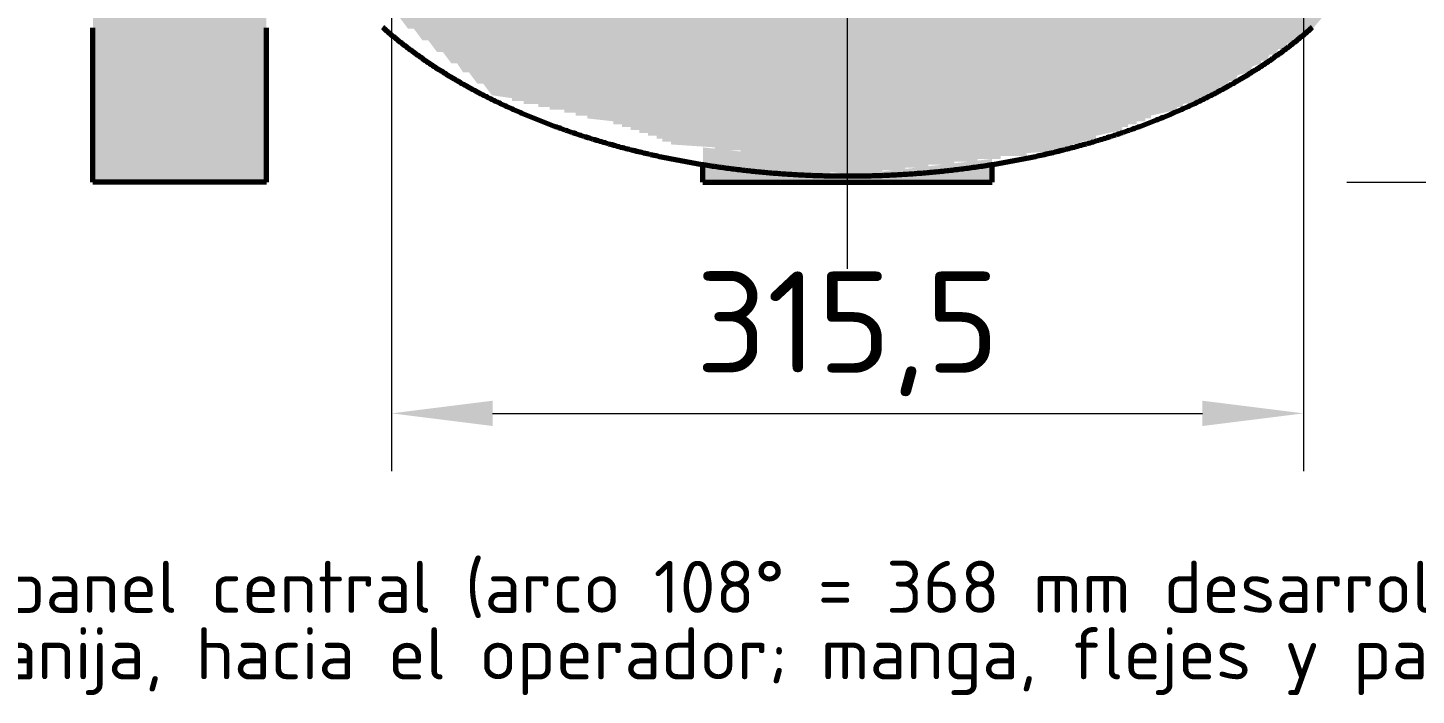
# Model space of a CAD drawing. Header units: millimetres. Extents: x 0 to 2382, y 0 to 420.
# Drawn here: x 2149.65 to 2197.67, y 211.25 to 234.34 of the extents above; entities that cross this region are included whole.
import ezdxf
from ezdxf.enums import TextEntityAlignment as Align

# ---------------------------------------------------------------- set-up
doc = ezdxf.new("R2010")
doc.units = ezdxf.units.MM
doc.linetypes.add('IRAM-F-TRAZO-PUNTO', pattern=[20, 15, -2, 1, -2])
for name, color, linetype, lineweight in [('01-VISIBLE', 7, 'CONTINUOUS', 70), ('03-EJE', 1, 'IRAM-F-TRAZO-PUNTO', 18), ('04-COTA', 3, 'CONTINUOUS', 18), ('06-TEXTO', 7, 'CONTINUOUS', 25), ('13-GRAFICA', 30, 'CONTINUOUS', 18)]:
    doc.layers.add(name, color=color, linetype=linetype, lineweight=lineweight)
doc.styles.add('ISO3098', font='isocpeur.ttf')
doc.dimstyles.new('FLAMA-IRAM', dxfattribs={"dimtxt": 3.5, "dimasz": 3.5, "dimexe": 2, "dimexo": 1.5, "dimgap": 1, "dimtad": 1, "dimdec": 1, "dimtxsty": 'ISO3098', "dimblk": 'IRAM_FLECHA', "dimblk1": 'IRAM_FLECHA', "dimblk2": 'IRAM_FLECHA', "dimcen": 2.5, "dimclrd": 256, "dimclre": 256, "dimclrt": 256, "dimazin": 3, "dimtfac": 1, "dimtmove": 0, "dimatfit": 3, "dimlwd": 18, "dimlwe": 18})

# ---------------------------------------------------------------- blocks, each defined once
blk = doc.blocks.new('IRAM_FLECHA')
blk.add_solid([(0, 0), (-1, 0.125), (-1, -0.125)])

msp = doc.modelspace()

# ---------------------------------------------------------------- hatches: boundary and pattern name
at = {"layer": '13-GRAFICA', "true_color": 0x202020}
h = msp.add_hatch(color=7, dxfattribs=at)
h.dxf.hatch_style = 1
h.paths.add_polyline_path([(2151.9, 229), (2151.9, 264), (2157.9, 264), (2157.9, 229)])
at = {"layer": '13-GRAFICA', "true_color": 0xb21820}
h = msp.add_hatch(color=7, dxfattribs=at)
h.dxf.hatch_style = 1
h.paths.add_polyline_path([(2176.9, 229.4), (2176.9, 229.5), (2176.5, 229.5), (2176.5, 229.6), (2176.1, 229.6), (2176.1, 229.7), (2175.6, 229.7), (2175.6, 229.8), (2175.2, 229.8), (2175.2, 229.9), (2174.8, 229.9), (2174.8, 230), (2174.3, 230), (2174.3, 230.1), (2173.4, 230.1), (2173.4, 230.2), (2171.9, 230.3), (2171.9, 230.4), (2171.6, 230.4), (2171.6, 230.5), (2171.4, 230.5), (2171.4, 230.6), (2171.1, 230.6), (2171.1, 230.7), (2170.8, 230.7), (2170.8, 230.8), (2170.5, 230.8), (2170.5, 230.9), (2170.2, 230.9), (2170.2, 231), (2169.9, 231), (2169.9, 231.1), (2169, 231.2), (2169, 231.3), (2168.6, 231.3), (2168.6, 231.4), (2168.2, 231.4), (2168.2, 231.5), (2167.7, 231.5), (2167.7, 231.6), (2167.3, 231.6), (2167.3, 231.7), (2166.8, 231.7), (2166.8, 231.8), (2166.4, 231.8), (2166.4, 231.9), (2165.7, 232), (2165.4, 232.4), (2165.2, 232.4), (2164.9, 232.8), (2164.7, 232.8), (2164.5, 233.1), (2164.3, 233.1), (2164, 233.5), (2163.8, 233.5), (2163.5, 233.9), (2163.3, 233.9), (2163, 234.3), (2162.8, 234.3), (2162.5, 234.7), (2162.3, 234.7), (2162.1, 235), (2161.9, 235), (2161.6, 235.4), (2161.4, 235.4), (2161.4, 235.5), (2161, 235.8), (2161, 236), (2160.9, 236), (2160.9, 236.2), (2160.8, 236.2), (2160.8, 236.4), (2160.7, 236.4), (2160.5, 237), (2160.3, 237.1), (2160.3, 237.3), (2160.2, 237.3), (2160.2, 237.5), (2160.1, 237.5), (2160.1, 237.7), (2160, 237.7), (2160, 237.9), (2159.9, 237.9), (2159.9, 238.1), (2159.8, 238.1), (2159.8, 238.3), (2159.7, 238.3), (2159.7, 238.5), (2159.6, 238.5), (2159.6, 238.7), (2159.5, 238.7), (2159.5, 238.9), (2159.4, 238.9), (2159.4, 239.1), (2159.3, 239.1), (2159.3, 239.3), (2159.2, 239.3), (2159.2, 239.5), (2159.1, 239.5), (2159.1, 239.8), (2159, 239.8), (2159, 240), (2158.9, 240), (2158.9, 240.2), (2158.8, 240.2), (2158.8, 240.5), (2158.7, 240.5), (2158.7, 240.7), (2158.6, 240.7), (2158.6, 240.9), (2158.5, 240.9), (2158.5, 241.2), (2197.5, 241.2), (2197.5, 240.3), (2197.4, 240.3), (2197.4, 239.7), (2197.3, 239.7), (2197.3, 239.2), (2197.2, 239.2), (2197.1, 238.6), (2197, 238.6), (2197, 238.4), (2196.9, 238.4), (2196.9, 238.1), (2196.8, 238.1), (2196.7, 237.6), (2196.5, 237.5), (2196.4, 237.1), (2196.2, 237), (2196.2, 236.8), (2196, 236.7), (2196, 236.5), (2195.8, 236.4), (2195.8, 236.2), (2195.6, 236.1), (2195.6, 235.9), (2194.7, 235.1), (2194.7, 234.9), (2194.6, 234.9), (2194, 234.2), (2193.8, 234.2), (2193.7, 234), (2193.5, 234), (2193.4, 233.8), (2193.2, 233.8), (2193.1, 233.6), (2192.9, 233.6), (2192.8, 233.4), (2192.6, 233.4), (2192.5, 233.2), (2192.3, 233.2), (2192.3, 233.1), (2192, 233), (2191.9, 232.8), (2191.5, 232.7), (2191.4, 232.5), (2191.2, 232.5), (2191.1, 232.3), (2190.9, 232.3), (2190.9, 232.2), (2190.6, 232.1), (2190.5, 231.9), (2190.2, 231.9), (2190.2, 231.8), (2189.6, 231.7), (2189.6, 231.6), (2189.4, 231.6), (2189.4, 231.5), (2188.5, 231.3), (2188.5, 231.2), (2188.3, 231.2), (2188.3, 231.1), (2188, 231.1), (2188, 231), (2187.7, 231), (2187.7, 230.9), (2187.5, 230.9), (2187.5, 230.8), (2186.6, 230.6), (2186.6, 230.5), (2186.1, 230.4), (2186.1, 230.3), (2185.8, 230.3), (2185.8, 230.2), (2185.6, 230.2), (2185.6, 230.1), (2184.2, 230), (2184.2, 229.9), (2183.3, 229.9), (2183.3, 229.8), (2182.5, 229.8), (2182.5, 229.7), (2181.7, 229.7), (2181.7, 229.6), (2180.8, 229.6), (2180.8, 229.5), (2180, 229.5), (2180, 229.4), (2179.2, 229.4), (2179.2, 229.3), (2178.3, 229.3), (2178.3, 229.2), (2177.8, 229.2), (2177.8, 229.3)])
h = msp.add_hatch(color=7, dxfattribs=at)
h.dxf.hatch_style = 1
h.paths.add_polyline_path([(2173, 229), (2173, 230.2), (2174.8, 230), (2174.8, 229.9), (2175.2, 229.9), (2175.2, 229.8), (2175.6, 229.8), (2175.6, 229.7), (2176.1, 229.7), (2176.1, 229.6), (2176.5, 229.6), (2176.5, 229.5), (2176.9, 229.5), (2176.9, 229.4), (2177.4, 229.4), (2177.4, 229.3), (2177.8, 229.3), (2177.8, 229.2), (2183, 229.8), (2183, 229)])

# ---------------------------------------------------------------- linework, layer by layer
at = {"layer": '01-VISIBLE'}
for p, q in [((2173, 229), (2173, 229.606)), ((2183, 229), (2183, 229.606)), ((2157.9, 229), (2151.9, 229)), ((2173, 229), (2183, 229))]:
    msp.add_line(p, q, dxfattribs=at)
for points in [[(2151.9, 229), (2151.9, 229.088), (2151.9, 229.175), (2151.9, 229.262), (2151.9, 229.35), (2151.9, 229.438), (2151.9, 229.525), (2151.9, 229.613), (2151.9, 229.7), (2151.9, 229.787), (2151.9, 229.875), (2151.9, 229.963), (2151.9, 230.05), (2151.9, 230.137), (2151.9, 230.225), (2151.9, 230.312), (2151.9, 230.4), (2151.9, 230.488), (2151.9, 230.575), (2151.9, 230.662), (2151.9, 230.75), (2151.9, 230.838), (2151.9, 230.925), (2151.9, 231.012), (2151.9, 231.1), (2151.9, 231.188), (2151.9, 231.275), (2151.9, 231.363), (2151.9, 231.45), (2151.9, 231.537), (2151.9, 231.625), (2151.9, 231.713), (2151.9, 231.8), (2151.9, 231.887), (2151.9, 231.975), (2151.9, 232.062), (2151.9, 232.15), (2151.9, 232.238), (2151.9, 232.325), (2151.9, 232.412), (2151.9, 232.5), (2151.9, 232.588), (2151.9, 232.675), (2151.9, 232.762), (2151.9, 232.85), (2151.9, 232.938), (2151.9, 233.025), (2151.9, 233.113), (2151.9, 233.2), (2151.9, 233.287), (2151.9, 233.375), (2151.9, 233.463), (2151.9, 233.55), (2151.9, 233.637), (2151.9, 233.725), (2151.9, 233.812), (2151.9, 233.9), (2151.9, 233.988), (2151.9, 234.075), (2151.9, 234.162), (2151.9, 234.25), (2151.9, 234.338)], [(2157.9, 229), (2157.9, 229.088), (2157.9, 229.175), (2157.9, 229.262), (2157.9, 229.35), (2157.9, 229.438), (2157.9, 229.525), (2157.9, 229.613), (2157.9, 229.7), (2157.9, 229.787), (2157.9, 229.875), (2157.9, 229.963), (2157.9, 230.05), (2157.9, 230.137), (2157.9, 230.225), (2157.9, 230.312), (2157.9, 230.4), (2157.9, 230.488), (2157.9, 230.575), (2157.9, 230.662), (2157.9, 230.75), (2157.9, 230.838), (2157.9, 230.925), (2157.9, 231.012), (2157.9, 231.1), (2157.9, 231.188), (2157.9, 231.275), (2157.9, 231.363), (2157.9, 231.45), (2157.9, 231.537), (2157.9, 231.625), (2157.9, 231.713), (2157.9, 231.8), (2157.9, 231.887), (2157.9, 231.975), (2157.9, 232.062), (2157.9, 232.15), (2157.9, 232.238), (2157.9, 232.325), (2157.9, 232.412), (2157.9, 232.5), (2157.9, 232.588), (2157.9, 232.675), (2157.9, 232.762), (2157.9, 232.85), (2157.9, 232.938), (2157.9, 233.025), (2157.9, 233.113), (2157.9, 233.2), (2157.9, 233.287), (2157.9, 233.375), (2157.9, 233.463), (2157.9, 233.55), (2157.9, 233.637), (2157.9, 233.725), (2157.9, 233.812), (2157.9, 233.9), (2157.9, 233.988), (2157.9, 234.075), (2157.9, 234.162), (2157.9, 234.25), (2157.9, 234.338)], [(2161.913, 234.359), (2161.959, 234.317), (2162.006, 234.276), (2162.054, 234.235), (2162.101, 234.195), (2162.149, 234.154), (2162.196, 234.114), (2162.244, 234.074), (2162.292, 234.034), (2162.341, 233.994), (2162.389, 233.955), (2162.438, 233.916), (2162.486, 233.877), (2162.535, 233.838), (2162.585, 233.799), (2162.634, 233.761), (2162.683, 233.723), (2162.733, 233.685), (2162.782, 233.647), (2162.832, 233.609), (2162.882, 233.572), (2162.933, 233.535), (2162.983, 233.498), (2163.033, 233.461), (2163.084, 233.424), (2163.135, 233.388), (2163.185, 233.351), (2163.236, 233.315), (2163.288, 233.28), (2163.339, 233.244), (2163.39, 233.208), (2163.442, 233.173), (2163.494, 233.138), (2163.545, 233.103), (2163.597, 233.068), (2163.649, 233.034), (2163.702, 233), (2163.754, 232.965), (2163.806, 232.932), (2163.859, 232.898), (2163.912, 232.864), (2163.964, 232.831), (2164.017, 232.798), (2164.07, 232.765), (2164.123, 232.732), (2164.177, 232.699), (2164.23, 232.667), (2164.283, 232.634), (2164.337, 232.602), (2164.391, 232.57), (2164.445, 232.539), (2164.498, 232.507), (2164.552, 232.476), (2164.607, 232.445), (2164.661, 232.414), (2164.715, 232.383), (2164.77, 232.352), (2164.824, 232.322), (2164.879, 232.291), (2164.933, 232.261), (2164.988, 232.231), (2165.043, 232.201), (2165.098, 232.172), (2165.153, 232.142), (2165.208, 232.113), (2165.264, 232.084), (2165.319, 232.055), (2165.375, 232.027), (2165.43, 231.998), (2165.486, 231.97), (2165.541, 231.941), (2165.597, 231.913), (2165.653, 231.885), (2165.709, 231.858), (2165.765, 231.83), (2165.821, 231.803), (2165.878, 231.776), (2165.934, 231.749), (2165.99, 231.722), (2166.047, 231.695), (2166.103, 231.669), (2166.16, 231.642), (2166.217, 231.616), (2166.273, 231.59), (2166.33, 231.564), (2166.387, 231.538), (2166.444, 231.513), (2166.501, 231.487), (2166.558, 231.462), (2166.616, 231.437), (2166.673, 231.412), (2166.73, 231.387), (2166.788, 231.363), (2166.845, 231.338), (2166.903, 231.314), (2166.96, 231.29), (2167.018, 231.266), (2167.076, 231.242), (2167.134, 231.219), (2167.191, 231.195), (2167.249, 231.172), (2167.307, 231.149), (2167.365, 231.126), (2167.424, 231.103), (2167.482, 231.08), (2167.54, 231.058), (2167.598, 231.035), (2167.657, 231.013), (2167.715, 230.991), (2167.774, 230.969), (2167.832, 230.947), (2167.891, 230.925), (2167.949, 230.904), (2168.008, 230.883), (2168.067, 230.861), (2168.126, 230.84), (2168.184, 230.819), (2168.243, 230.799), (2168.302, 230.778), (2168.361, 230.758), (2168.42, 230.737), (2168.48, 230.717), (2168.539, 230.697), (2168.598, 230.677), (2168.657, 230.658), (2168.717, 230.638), (2168.776, 230.619), (2168.835, 230.599), (2168.895, 230.58), (2168.954, 230.561), (2169.014, 230.542), (2169.073, 230.524), (2169.133, 230.505), (2169.193, 230.487), (2169.252, 230.468), (2169.312, 230.45), (2169.372, 230.432), (2169.432, 230.414), (2169.492, 230.397), (2169.552, 230.379), (2169.612, 230.362), (2169.672, 230.344), (2169.732, 230.327), (2169.792, 230.31), (2169.852, 230.293), (2169.912, 230.277), (2169.972, 230.26), (2170.033, 230.243), (2170.093, 230.227), (2170.153, 230.211), (2170.214, 230.195), (2170.274, 230.179), (2170.334, 230.163), (2170.395, 230.148), (2170.455, 230.132), (2170.516, 230.117), (2170.577, 230.102), (2170.637, 230.087), (2170.698, 230.072), (2170.759, 230.057), (2170.819, 230.042), (2170.88, 230.028), (2170.941, 230.013), (2171.002, 229.999), (2171.062, 229.985), (2171.123, 229.971), (2171.184, 229.957), (2171.245, 229.943), (2171.306, 229.93), (2171.367, 229.916), (2171.428, 229.903), (2171.489, 229.889), (2171.55, 229.876), (2171.611, 229.863), (2171.672, 229.851), (2171.734, 229.838), (2171.795, 229.825), (2171.856, 229.813), (2171.917, 229.801), (2171.979, 229.789), (2172.04, 229.777), (2172.101, 229.765), (2172.162, 229.753), (2172.224, 229.741), (2172.285, 229.73), (2172.347, 229.718), (2172.408, 229.707), (2172.47, 229.696), (2172.531, 229.685), (2172.593, 229.674), (2172.654, 229.664), (2172.716, 229.653), (2172.777, 229.642), (2172.839, 229.632), (2172.9, 229.622), (2172.962, 229.612), (2173.024, 229.602), (2173.085, 229.592), (2173.147, 229.582), (2173.209, 229.573), (2173.271, 229.563), (2173.332, 229.554), (2173.394, 229.545), (2173.456, 229.536), (2173.518, 229.527), (2173.58, 229.518), (2173.641, 229.509), (2173.703, 229.501), (2173.765, 229.492), (2173.827, 229.484), (2173.889, 229.476), (2173.951, 229.468), (2174.013, 229.46), (2174.075, 229.452), (2174.137, 229.445), (2174.199, 229.437), (2174.261, 229.43), (2174.323, 229.422), (2174.385, 229.415), (2174.447, 229.408), (2174.509, 229.401), (2174.571, 229.394), (2174.633, 229.388), (2174.695, 229.381), (2174.758, 229.375), (2174.82, 229.368), (2174.882, 229.362), (2174.944, 229.356), (2175.006, 229.35), (2175.068, 229.345), (2175.131, 229.339), (2175.193, 229.333), (2175.255, 229.328), (2175.317, 229.323), (2175.38, 229.317), (2175.442, 229.312), (2175.504, 229.307), (2175.566, 229.303), (2175.629, 229.298), (2175.691, 229.293), (2175.753, 229.289), (2175.816, 229.285), (2175.878, 229.28), (2175.94, 229.276), (2176.003, 229.272), (2176.065, 229.269), (2176.127, 229.265), (2176.19, 229.261), (2176.252, 229.258), (2176.314, 229.254), (2176.377, 229.251), (2176.439, 229.248), (2176.501, 229.245), (2176.564, 229.242), (2176.626, 229.24), (2176.689, 229.237), (2176.751, 229.234), (2176.814, 229.232), (2176.876, 229.23), (2176.938, 229.228), (2177.001, 229.226), (2177.063, 229.224), (2177.126, 229.222), (2177.188, 229.22), (2177.251, 229.219), (2177.313, 229.217), (2177.375, 229.216), (2177.438, 229.215), (2177.5, 229.214), (2177.563, 229.213), (2177.625, 229.212), (2177.688, 229.212), (2177.75, 229.211), (2177.813, 229.211), (2177.875, 229.21), (2177.938, 229.21), (2178, 229.21)], [(2178, 229.21), (2178.062, 229.21), (2178.125, 229.21), (2178.187, 229.211), (2178.25, 229.211), (2178.312, 229.212), (2178.375, 229.212), (2178.437, 229.213), (2178.5, 229.214), (2178.562, 229.215), (2178.625, 229.216), (2178.687, 229.217), (2178.749, 229.219), (2178.812, 229.22), (2178.874, 229.222), (2178.937, 229.224), (2178.999, 229.226), (2179.062, 229.228), (2179.124, 229.23), (2179.186, 229.232), (2179.249, 229.234), (2179.311, 229.237), (2179.374, 229.239), (2179.436, 229.242), (2179.499, 229.245), (2179.561, 229.248), (2179.623, 229.251), (2179.686, 229.254), (2179.748, 229.258), (2179.81, 229.261), (2179.873, 229.265), (2179.935, 229.268), (2179.997, 229.272), (2180.06, 229.276), (2180.122, 229.28), (2180.184, 229.285), (2180.247, 229.289), (2180.309, 229.293), (2180.371, 229.298), (2180.434, 229.303), (2180.496, 229.307), (2180.558, 229.312), (2180.62, 229.317), (2180.683, 229.323), (2180.745, 229.328), (2180.807, 229.333), (2180.869, 229.339), (2180.932, 229.345), (2180.994, 229.35), (2181.056, 229.356), (2181.118, 229.362), (2181.18, 229.369), (2181.242, 229.375), (2181.305, 229.381), (2181.367, 229.388), (2181.429, 229.394), (2181.491, 229.401), (2181.553, 229.408), (2181.615, 229.415), (2181.677, 229.422), (2181.739, 229.43), (2181.801, 229.437), (2181.863, 229.445), (2181.925, 229.452), (2181.987, 229.46), (2182.049, 229.468), (2182.111, 229.476), (2182.173, 229.484), (2182.235, 229.493), (2182.297, 229.501), (2182.359, 229.51), (2182.42, 229.518), (2182.482, 229.527), (2182.544, 229.536), (2182.606, 229.545), (2182.668, 229.554), (2182.729, 229.563), (2182.791, 229.573), (2182.853, 229.582), (2182.915, 229.592), (2182.976, 229.602), (2183.038, 229.612), (2183.1, 229.622), (2183.161, 229.632), (2183.223, 229.643), (2183.284, 229.653), (2183.346, 229.664), (2183.407, 229.674), (2183.469, 229.685), (2183.53, 229.696), (2183.592, 229.707), (2183.653, 229.718), (2183.715, 229.73), (2183.776, 229.741), (2183.838, 229.753), (2183.899, 229.765), (2183.96, 229.777), (2184.021, 229.789), (2184.083, 229.801), (2184.144, 229.813), (2184.205, 229.825), (2184.266, 229.838), (2184.328, 229.851), (2184.389, 229.863), (2184.45, 229.876), (2184.511, 229.889), (2184.572, 229.903), (2184.633, 229.916), (2184.694, 229.929), (2184.755, 229.943), (2184.816, 229.957), (2184.877, 229.971), (2184.938, 229.985), (2184.998, 229.999), (2185.059, 230.013), (2185.12, 230.027), (2185.181, 230.042), (2185.241, 230.057), (2185.302, 230.071), (2185.363, 230.086), (2185.423, 230.102), (2185.484, 230.117), (2185.545, 230.132), (2185.605, 230.148), (2185.666, 230.163), (2185.726, 230.179), (2185.786, 230.195), (2185.847, 230.211), (2185.907, 230.227), (2185.967, 230.243), (2186.028, 230.26), (2186.088, 230.276), (2186.148, 230.293), (2186.208, 230.31), (2186.268, 230.327), (2186.328, 230.344), (2186.388, 230.361), (2186.448, 230.379), (2186.508, 230.396), (2186.568, 230.414), (2186.628, 230.432), (2186.688, 230.45), (2186.748, 230.468), (2186.807, 230.486), (2186.867, 230.505), (2186.927, 230.523), (2186.986, 230.542), (2187.046, 230.561), (2187.105, 230.58), (2187.165, 230.599), (2187.224, 230.618), (2187.284, 230.638), (2187.343, 230.657), (2187.402, 230.677), (2187.461, 230.697), (2187.52, 230.717), (2187.58, 230.737), (2187.639, 230.758), (2187.698, 230.778), (2187.757, 230.799), (2187.816, 230.819), (2187.874, 230.84), (2187.933, 230.861), (2187.992, 230.882), (2188.051, 230.904), (2188.109, 230.925), (2188.168, 230.947), (2188.226, 230.969), (2188.285, 230.991), (2188.343, 231.013), (2188.402, 231.035), (2188.46, 231.058), (2188.518, 231.08), (2188.576, 231.103), (2188.635, 231.126), (2188.693, 231.149), (2188.751, 231.172), (2188.809, 231.195), (2188.866, 231.219), (2188.924, 231.242), (2188.982, 231.266), (2189.04, 231.29), (2189.097, 231.314), (2189.155, 231.339), (2189.212, 231.363), (2189.27, 231.388), (2189.327, 231.412), (2189.384, 231.437), (2189.442, 231.462), (2189.499, 231.488), (2189.556, 231.513), (2189.613, 231.538), (2189.67, 231.564), (2189.727, 231.59), (2189.783, 231.616), (2189.84, 231.642), (2189.897, 231.669), (2189.953, 231.695), (2190.01, 231.722), (2190.066, 231.749), (2190.122, 231.776), (2190.179, 231.803), (2190.235, 231.83), (2190.291, 231.858), (2190.347, 231.886), (2190.403, 231.914), (2190.458, 231.942), (2190.514, 231.97), (2190.57, 231.998), (2190.625, 232.027), (2190.681, 232.055), (2190.736, 232.084), (2190.792, 232.113), (2190.847, 232.143), (2190.902, 232.172), (2190.957, 232.202), (2191.012, 232.231), (2191.067, 232.261), (2191.121, 232.291), (2191.176, 232.322), (2191.23, 232.352), (2191.285, 232.383), (2191.339, 232.414), (2191.393, 232.445), (2191.448, 232.476), (2191.502, 232.507), (2191.555, 232.539), (2191.609, 232.57), (2191.663, 232.602), (2191.717, 232.634), (2191.77, 232.667), (2191.823, 232.699), (2191.877, 232.732), (2191.93, 232.765), (2191.983, 232.798), (2192.036, 232.831), (2192.089, 232.864), (2192.141, 232.898), (2192.194, 232.931), (2192.246, 232.965), (2192.299, 232.999), (2192.351, 233.034), (2192.403, 233.068), (2192.455, 233.103), (2192.507, 233.138), (2192.558, 233.173), (2192.61, 233.208), (2192.661, 233.244), (2192.713, 233.279), (2192.764, 233.315), (2192.815, 233.351), (2192.866, 233.387), (2192.916, 233.424), (2192.967, 233.46), (2193.017, 233.497), (2193.068, 233.534), (2193.118, 233.572), (2193.168, 233.609), (2193.218, 233.647), (2193.267, 233.684), (2193.317, 233.722), (2193.366, 233.761), (2193.416, 233.799), (2193.465, 233.838), (2193.514, 233.877), (2193.562, 233.916), (2193.611, 233.955), (2193.659, 233.994), (2193.708, 234.034), (2193.756, 234.074), (2193.804, 234.114), (2193.851, 234.154), (2193.899, 234.195), (2193.946, 234.235), (2193.994, 234.276), (2194.041, 234.317), (2194.087, 234.359)]]:
    msp.add_lwpolyline(points, dxfattribs=at)
at = {"layer": '03-EJE'}
msp.add_line((2178, 226), (2178, 285.701), dxfattribs=at)

# ---------------------------------------------------------------- texts
at = {"layer": '06-TEXTO', "style": 'ISO3098'}
for s, p in [('cuerda 316 = panel central (arco 108° = 368 mm desarrollados); colores reales', (2178, 215)), ('Carro: etiqueta del lado de la manija, hacia el operador; manga, flejes y pata adelante. Etiqueta de frente sobre el', (2178, 212.7))]:
    msp.add_text(s, height=1.8, dxfattribs=at).set_placement(p, align=Align.MIDDLE_CENTER)

# ---------------------------------------------------------------- dimensions: what is measured, and where the dimension line sits
at = {"layer": '04-COTA'}
msp.add_linear_dim(base=(2162.224, 221), p1=(2162.224, 261.299), p2=(2193.776, 261.299), dimstyle='FLAMA-IRAM', override={"dimlfac": 10}, dxfattribs=at).render()
msp.add_linear_dim(base=(2213.5, 229), p1=(2193.776, 229), p2=(2193.776, 261.299), angle=90, dimstyle='FLAMA-IRAM', override={"dimlfac": 10}, dxfattribs=at).render()

doc.saveas('drawing.dxf')
